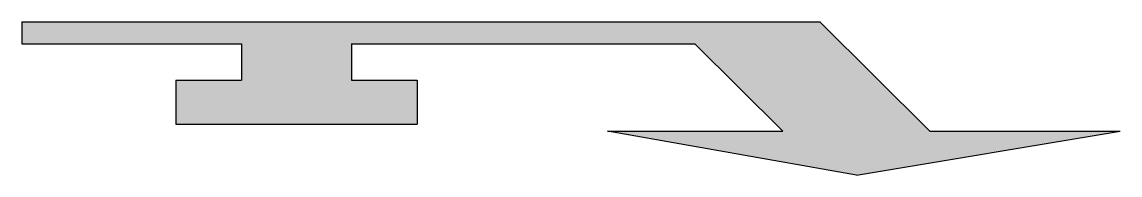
# Model space of a CAD drawing. Extents: x 127.72 to 135.22, y 372.24 to 373.29.
import ezdxf

# ---------------------------------------------------------------- set-up
doc = ezdxf.new("R2010")
doc.units = 0

msp = doc.modelspace()

# ---------------------------------------------------------------- hatches: boundary and pattern name
msp.add_hatch(color=256).paths.add_polyline_path([(132.9121, 372.5434), (131.7162, 372.5434), (133.4162, 372.2434), (135.2162, 372.5434), (133.9162, 372.5434), (133.1662, 373.2934), (127.7162, 373.2934), (127.7162, 373.1434), (129.2162, 373.1434), (129.2162, 372.8934), (128.7662, 372.8934), (128.7662, 372.5934), (130.4162, 372.5934), (130.4162, 372.8934), (129.9662, 372.8934), (129.9662, 373.1434), (132.3121, 373.1434)])

# ---------------------------------------------------------------- linework, layer by layer
for p, q in [((127.7162, 373.2934), (133.1662, 373.2934)), ((127.7162, 373.2934), (127.7162, 373.1434)), ((133.9162, 372.5434), (133.1662, 373.2934)), ((127.7162, 373.1434), (129.2162, 373.1434)), ((129.2162, 373.1434), (129.2162, 372.8934)), ((129.9662, 373.1434), (132.3121, 373.1434)), ((129.9662, 373.1434), (129.9662, 372.8934)), ((132.9121, 372.5434), (132.3121, 373.1434)), ((128.7662, 372.8934), (129.2162, 372.8934)), ((128.7662, 372.8934), (128.7662, 372.5934)), ((129.9662, 372.8934), (130.4162, 372.8934)), ((130.4162, 372.8934), (130.4162, 372.5934)), ((128.7662, 372.5934), (130.4162, 372.5934)), ((131.7162, 372.5434), (132.9121, 372.5434)), ((133.4162, 372.2434), (131.7162, 372.5434)), ((133.4162, 372.2434), (135.2162, 372.5434)), ((133.9162, 372.5434), (135.2162, 372.5434))]:
    msp.add_line(p, q)

doc.saveas('drawing.dxf')
